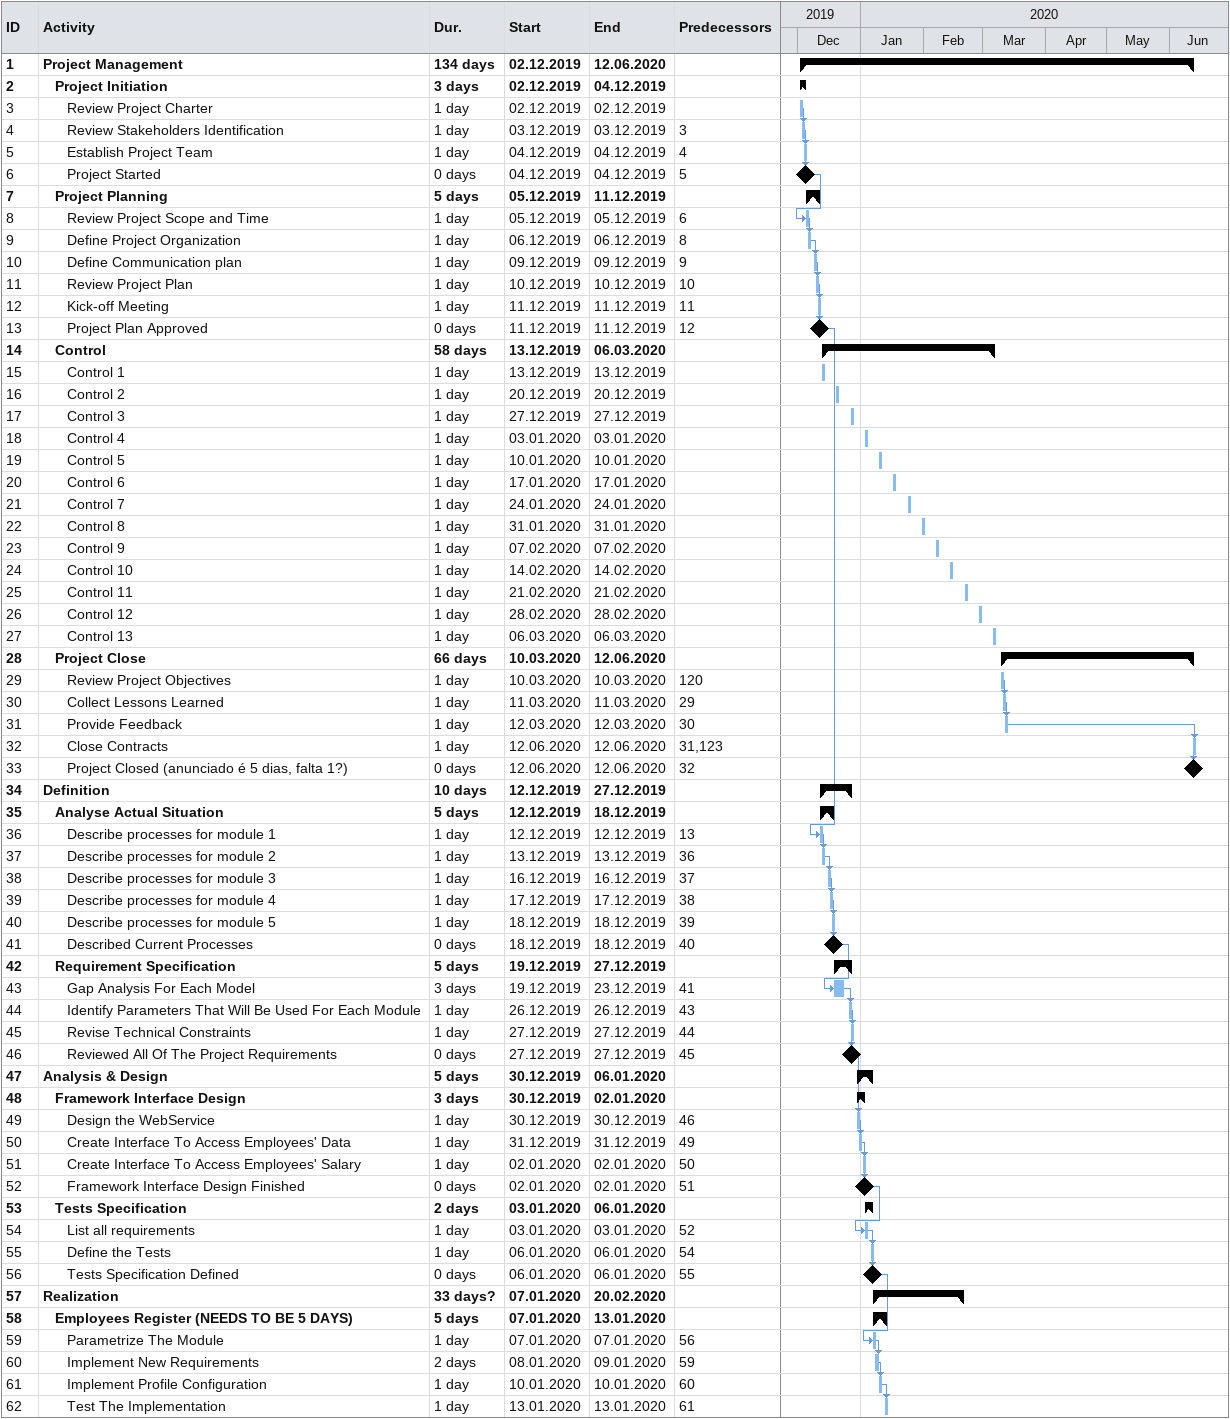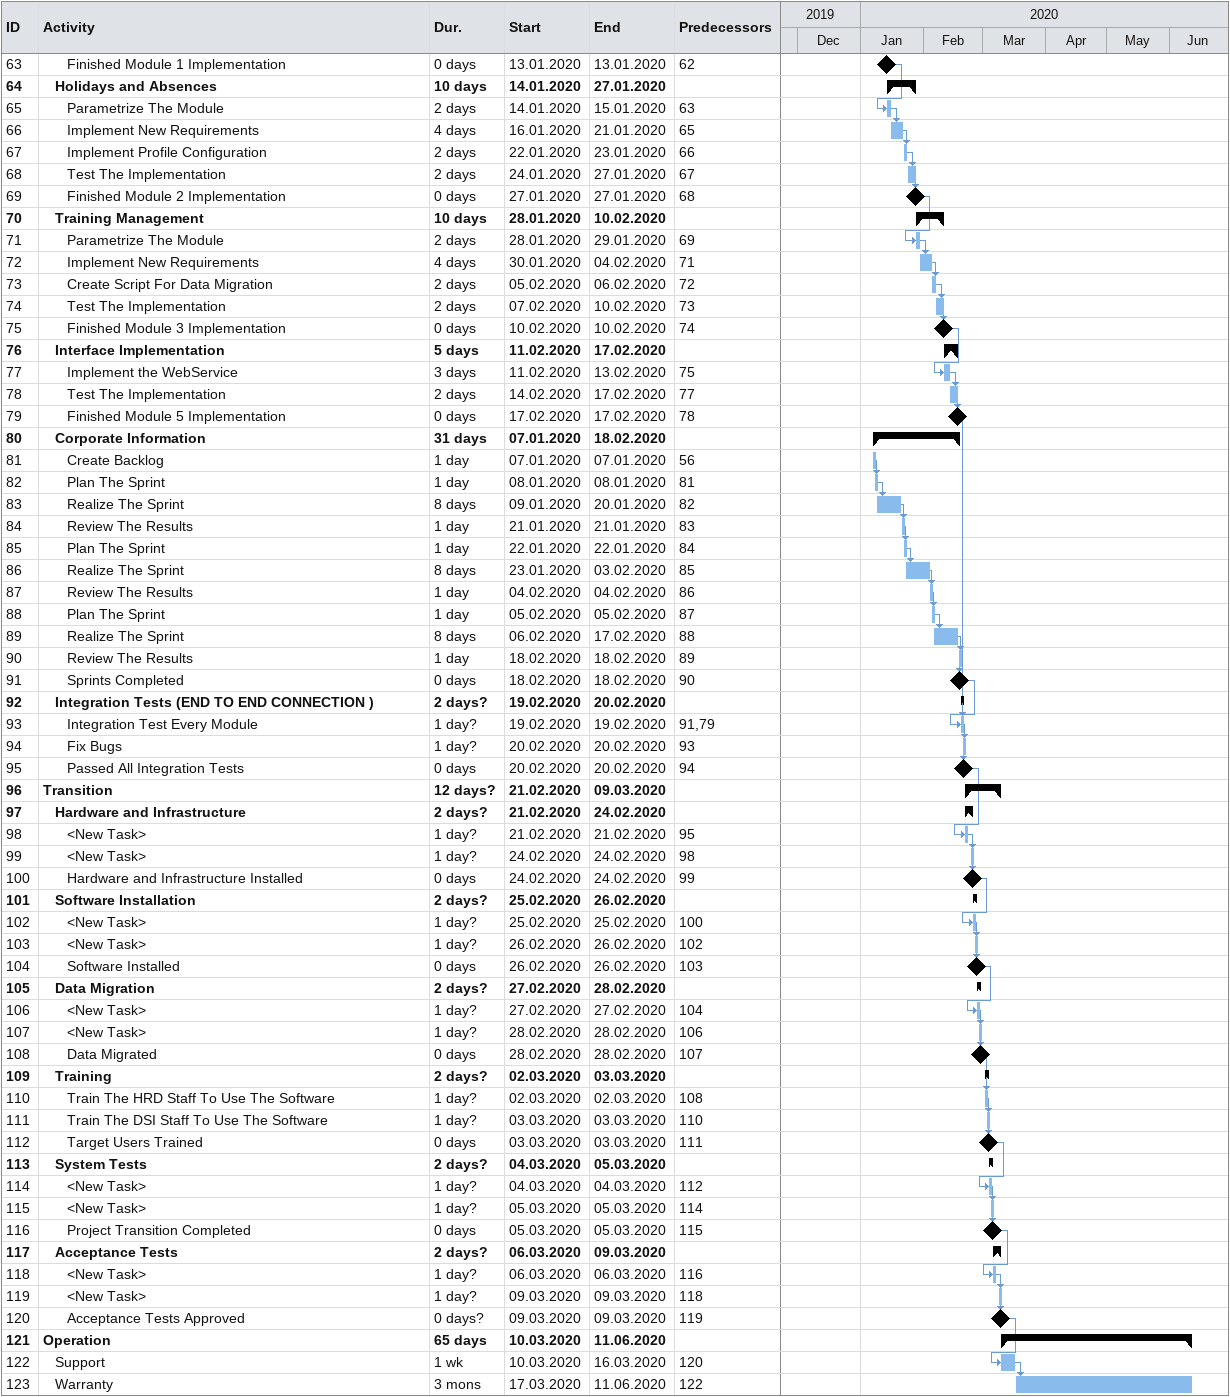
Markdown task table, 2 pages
| ID | Level | Task | Duration | Start | Finish | Predecessors |
|---|---|---|---|---|---|---|
| 1 | 1 | **Project Management** | 134d | 2019-12-02 | 2020-06-12 |  |
| 2 | 2 | **Project Initiation** | 3d | 2019-12-02 | 2019-12-04 |  |
| 3 | 3 | Review Project Charter | 1d | 2019-12-02 | 2019-12-02 |  |
| 4 | 3 | Review Stakeholders Identification | 1d | 2019-12-03 | 2019-12-03 | 3 |
| 5 | 3 | Establish Project Team | 1d | 2019-12-04 | 2019-12-04 | 4 |
| 6 | 3 | Project Started | 0d | 2019-12-04 | 2019-12-04 | 5 |
| 7 | 2 | **Project Planning** | 5d | 2019-12-05 | 2019-12-11 |  |
| 8 | 3 | Review Project Scope and Time | 1d | 2019-12-05 | 2019-12-05 | 6 |
| 9 | 3 | Define Project Organization | 1d | 2019-12-06 | 2019-12-06 | 8 |
| 10 | 3 | Define Communication plan | 1d | 2019-12-09 | 2019-12-09 | 9 |
| 11 | 3 | Review Project Plan | 1d | 2019-12-10 | 2019-12-10 | 10 |
| 12 | 3 | Kick-off Meeting | 1d | 2019-12-11 | 2019-12-11 | 11 |
| 13 | 3 | Project Plan Approved | 0d | 2019-12-11 | 2019-12-11 | 12 |
| 14 | 2 | **Control** | 58d | 2019-12-13 | 2020-03-06 |  |
| 15 | 3 | Control 1 | 1d | 2019-12-13 | 2019-12-13 |  |
| 16 | 3 | Control 2 | 1d | 2019-12-20 | 2019-12-20 |  |
| 17 | 3 | Control 3 | 1d | 2019-12-27 | 2019-12-27 |  |
| 18 | 3 | Control 4 | 1d | 2020-01-03 | 2020-01-03 |  |
| 19 | 3 | Control 5 | 1d | 2020-01-10 | 2020-01-10 |  |
| 20 | 3 | Control 6 | 1d | 2020-01-17 | 2020-01-17 |  |
| 21 | 3 | Control 7 | 1d | 2020-01-24 | 2020-01-24 |  |
| 22 | 3 | Control 8 | 1d | 2020-01-31 | 2020-01-31 |  |
| 23 | 3 | Control 9 | 1d | 2020-02-07 | 2020-02-07 |  |
| 24 | 3 | Control 10 | 1d | 2020-02-14 | 2020-02-14 |  |
| 25 | 3 | Control 11 | 1d | 2020-02-21 | 2020-02-21 |  |
| 26 | 3 | Control 12 | 1d | 2020-02-28 | 2020-02-28 |  |
| 27 | 3 | Control 13 | 1d | 2020-03-06 | 2020-03-06 |  |
| 28 | 2 | **Project Close** | 66d | 2020-03-10 | 2020-06-12 |  |
| 29 | 3 | Review Project Objectives | 1d | 2020-03-10 | 2020-03-10 | 120 |
| 30 | 3 | Collect Lessons Learned | 1d | 2020-03-11 | 2020-03-11 | 29 |
| 31 | 3 | Provide Feedback | 1d | 2020-03-12 | 2020-03-12 | 30 |
| 32 | 3 | Close Contracts | 1d | 2020-06-12 | 2020-06-12 | 31, 123 |
| 33 | 3 | Project Closed (anunciado é 5 dias, falta 1?) | 0d | 2020-06-12 | 2020-06-12 | 32 |
| 34 | 1 | **Definition** | 10d | 2019-12-12 | 2019-12-27 |  |
| 35 | 2 | **Analyse Actual Situation** | 5d | 2019-12-12 | 2019-12-18 |  |
| 36 | 3 | Describe processes for module 1 | 1d | 2019-12-12 | 2019-12-12 | 13 |
| 37 | 3 | Describe processes for module 2 | 1d | 2019-12-13 | 2019-12-13 | 36 |
| 38 | 3 | Describe processes for module 3 | 1d | 2019-12-16 | 2019-12-16 | 37 |
| 39 | 3 | Describe processes for module 4 | 1d | 2019-12-17 | 2019-12-17 | 38 |
| 40 | 3 | Describe processes for module 5 | 1d | 2019-12-18 | 2019-12-18 | 39 |
| 41 | 3 | Described Current Processes | 0d | 2019-12-18 | 2019-12-18 | 40 |
| 42 | 2 | **Requirement Specification** | 5d | 2019-12-19 | 2019-12-27 |  |
| 43 | 3 | Gap Analysis For Each Model | 3d | 2019-12-19 | 2019-12-23 | 41 |
| 44 | 3 | Identify Parameters That Will Be Used For Each Module | 1d | 2019-12-26 | 2019-12-26 | 43 |
| 45 | 3 | Revise Technical Constraints | 1d | 2019-12-27 | 2019-12-27 | 44 |
| 46 | 3 | Reviewed All Of The Project Requirements | 0d | 2019-12-27 | 2019-12-27 | 45 |
| 47 | 1 | **Analysis & Design** | 5d | 2019-12-30 | 2020-01-06 |  |
| 48 | 2 | **Framework Interface Design** | 3d | 2019-12-30 | 2020-01-02 |  |
| 49 | 3 | Design the WebService | 1d | 2019-12-30 | 2019-12-30 | 46 |
| 50 | 3 | Create Interface To Access Employees' Data | 1d | 2019-12-31 | 2019-12-31 | 49 |
| 51 | 3 | Create Interface To Access Employees' Salary | 1d | 2020-01-02 | 2020-01-02 | 50 |
| 52 | 3 | Framework Interface Design Finished | 0d | 2020-01-02 | 2020-01-02 | 51 |
| 53 | 2 | **Tests Specification** | 2d | 2020-01-03 | 2020-01-06 |  |
| 54 | 3 | List all requirements | 1d | 2020-01-03 | 2020-01-03 | 52 |
| 55 | 3 | Define the Tests | 1d | 2020-01-06 | 2020-01-06 | 54 |
| 56 | 3 | Tests Specification Defined | 0d | 2020-01-06 | 2020-01-06 | 55 |
| 57 | 1 | **Realization** | 33d? | 2020-01-07 | 2020-02-20 |  |
| 58 | 2 | **Employees Register (NEEDS TO BE 5 DAYS)** | 5d | 2020-01-07 | 2020-01-13 |  |
| 59 | 3 | Parametrize The Module | 1d | 2020-01-07 | 2020-01-07 | 56 |
| 60 | 3 | Implement New Requirements | 2d | 2020-01-08 | 2020-01-09 | 59 |
| 61 | 3 | Implement Profile Configuration | 1d | 2020-01-10 | 2020-01-10 | 60 |
| 62 | 3 | Test The Implementation | 1d | 2020-01-13 | 2020-01-13 | 61 |
| 63 | 3 | Finished Module 1 Implementation | 0d | 2020-01-13 | 2020-01-13 | 62 |
| 64 | 2 | **Holidays and Absences** | 10d | 2020-01-14 | 2020-01-27 |  |
| 65 | 3 | Parametrize The Module | 2d | 2020-01-14 | 2020-01-15 | 63 |
| 66 | 3 | Implement New Requirements | 4d | 2020-01-16 | 2020-01-21 | 65 |
| 67 | 3 | Implement Profile Configuration | 2d | 2020-01-22 | 2020-01-23 | 66 |
| 68 | 3 | Test The Implementation | 2d | 2020-01-24 | 2020-01-27 | 67 |
| 69 | 3 | Finished Module 2 Implementation | 0d | 2020-01-27 | 2020-01-27 | 68 |
| 70 | 2 | **Training Management** | 10d | 2020-01-28 | 2020-02-10 |  |
| 71 | 3 | Parametrize The Module | 2d | 2020-01-28 | 2020-01-29 | 69 |
| 72 | 3 | Implement New Requirements | 4d | 2020-01-30 | 2020-02-04 | 71 |
| 73 | 3 | Create Script For Data Migration | 2d | 2020-02-05 | 2020-02-06 | 72 |
| 74 | 3 | Test The Implementation | 2d | 2020-02-07 | 2020-02-10 | 73 |
| 75 | 3 | Finished Module 3 Implementation | 0d | 2020-02-10 | 2020-02-10 | 74 |
| 76 | 2 | **Interface Implementation** | 5d | 2020-02-11 | 2020-02-17 |  |
| 77 | 3 | Implement the WebService | 3d | 2020-02-11 | 2020-02-13 | 75 |
| 78 | 3 | Test The Implementation | 2d | 2020-02-14 | 2020-02-17 | 77 |
| 79 | 3 | Finished Module 5 Implementation | 0d | 2020-02-17 | 2020-02-17 | 78 |
| 80 | 2 | **Corporate Information** | 31d | 2020-01-07 | 2020-02-18 |  |
| 81 | 3 | Create Backlog | 1d | 2020-01-07 | 2020-01-07 | 56 |
| 82 | 3 | Plan The Sprint | 1d | 2020-01-08 | 2020-01-08 | 81 |
| 83 | 3 | Realize The Sprint | 8d | 2020-01-09 | 2020-01-20 | 82 |
| 84 | 3 | Review The Results | 1d | 2020-01-21 | 2020-01-21 | 83 |
| 85 | 3 | Plan The Sprint | 1d | 2020-01-22 | 2020-01-22 | 84 |
| 86 | 3 | Realize The Sprint | 8d | 2020-01-23 | 2020-02-03 | 85 |
| 87 | 3 | Review The Results | 1d | 2020-02-04 | 2020-02-04 | 86 |
| 88 | 3 | Plan The Sprint | 1d | 2020-02-05 | 2020-02-05 | 87 |
| 89 | 3 | Realize The Sprint | 8d | 2020-02-06 | 2020-02-17 | 88 |
| 90 | 3 | Review The Results | 1d | 2020-02-18 | 2020-02-18 | 89 |
| 91 | 3 | Sprints Completed | 0d | 2020-02-18 | 2020-02-18 | 90 |
| 92 | 2 | **Integration Tests (END TO END CONNECTION )** | 2d? | 2020-02-19 | 2020-02-20 |  |
| 93 | 3 | Integration Test Every Module | 1d? | 2020-02-19 | 2020-02-19 | 91, 79 |
| 94 | 3 | Fix Bugs | 1d? | 2020-02-20 | 2020-02-20 | 93 |
| 95 | 3 | Passed All Integration Tests | 0d | 2020-02-20 | 2020-02-20 | 94 |
| 96 | 1 | **Transition** | 12d? | 2020-02-21 | 2020-03-09 |  |
| 97 | 2 | **Hardware and Infrastructure** | 2d? | 2020-02-21 | 2020-02-24 |  |
| 98 | 3 | <New Task> | 1d? | 2020-02-21 | 2020-02-21 | 95 |
| 99 | 3 | <New Task> | 1d? | 2020-02-24 | 2020-02-24 | 98 |
| 100 | 3 | Hardware and Infrastructure Installed | 0d | 2020-02-24 | 2020-02-24 | 99 |
| 101 | 2 | **Software Installation** | 2d? | 2020-02-25 | 2020-02-26 |  |
| 102 | 3 | <New Task> | 1d? | 2020-02-25 | 2020-02-25 | 100 |
| 103 | 3 | <New Task> | 1d? | 2020-02-26 | 2020-02-26 | 102 |
| 104 | 3 | Software Installed | 0d | 2020-02-26 | 2020-02-26 | 103 |
| 105 | 2 | **Data Migration** | 2d? | 2020-02-27 | 2020-02-28 |  |
| 106 | 3 | <New Task> | 1d? | 2020-02-27 | 2020-02-27 | 104 |
| 107 | 3 | <New Task> | 1d? | 2020-02-28 | 2020-02-28 | 106 |
| 108 | 3 | Data Migrated | 0d | 2020-02-28 | 2020-02-28 | 107 |
| 109 | 2 | **Training** | 2d? | 2020-03-02 | 2020-03-03 |  |
| 110 | 3 | Train The HRD Staff To Use The Software | 1d? | 2020-03-02 | 2020-03-02 | 108 |
| 111 | 3 | Train The DSI Staff To Use The Software | 1d? | 2020-03-03 | 2020-03-03 | 110 |
| 112 | 3 | Target Users Trained | 0d | 2020-03-03 | 2020-03-03 | 111 |
| 113 | 2 | **System Tests** | 2d? | 2020-03-04 | 2020-03-05 |  |
| 114 | 3 | <New Task> | 1d? | 2020-03-04 | 2020-03-04 | 112 |
| 115 | 3 | <New Task> | 1d? | 2020-03-05 | 2020-03-05 | 114 |
| 116 | 3 | Project Transition Completed | 0d | 2020-03-05 | 2020-03-05 | 115 |
| 117 | 2 | **Acceptance Tests** | 2d? | 2020-03-06 | 2020-03-09 |  |
| 118 | 3 | <New Task> | 1d? | 2020-03-06 | 2020-03-06 | 116 |
| 119 | 3 | <New Task> | 1d? | 2020-03-09 | 2020-03-09 | 118 |
| 120 | 3 | Acceptance Tests Approved | 0d? | 2020-03-09 | 2020-03-09 | 119 |
| 121 | 1 | **Operation** | 65d | 2020-03-10 | 2020-06-11 |  |
| 122 | 2 | Support | 1w | 2020-03-10 | 2020-03-16 | 120 |
| 123 | 2 | Warranty | 3mo | 2020-03-17 | 2020-06-11 | 122 |
